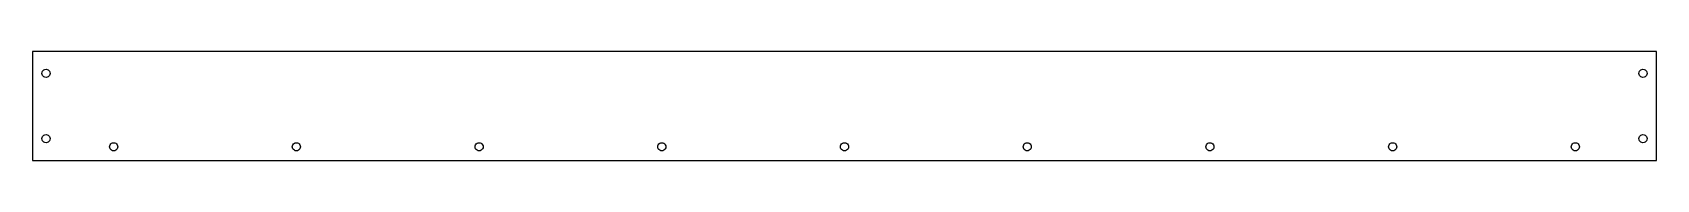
# Model space of a CAD drawing. Extents: x -157 to 443, y 140 to 180.
import ezdxf

# ---------------------------------------------------------------- set-up
doc = ezdxf.new("R2010")
doc.units = 0
doc.layers.add('Layer_1', color=7, linetype='CONTINUOUS')

msp = doc.modelspace()

# ---------------------------------------------------------------- linework, layer by layer
at = {"layer": 'Layer_1', "color": 7}
for p, q in [((-157.321427, 180.27307), (-157.321427, 140.247163)), ((443.074998, 180.27307), (-157.321427, 180.27307)), ((443.074998, 140.247163), (443.074998, 180.27307)), ((-157.321427, 140.247163), (443.074998, 140.247163))]:
    msp.add_line(p, q, dxfattribs=at)
for points, knots in [([(-153.81916, 172.268866), (-153.77788, 172.004094), (-153.696545, 171.482407), (-153.09859, 170.908076), (-152.31859, 170.695276), (-151.530402, 170.908076), (-150.956528, 171.482407), (-150.743567, 172.268866), (-150.956528, 173.055325), (-151.530402, 173.629656), (-152.31859, 173.842456), (-153.09859, 173.629656), (-153.696545, 173.055325), (-153.77788, 172.533638), (-153.81916, 172.268866)], [0, 0, 0, 0, 0.785315, 1.547328, 2.332634, 3.11794, 3.879953, 4.665269, 5.450584, 6.212597, 6.997903, 7.783209, 8.545222, 9.330537, 9.330537, 9.330537, 9.330537]), ([(436.570788, 172.268866), (436.612067, 172.004094), (436.693399, 171.482408), (437.291353, 170.908072), (438.071359, 170.695277), (438.859553, 170.908072), (439.433427, 171.482408), (439.646379, 172.268866), (439.433427, 173.055324), (438.859553, 173.62966), (438.071359, 173.842455), (437.291353, 173.62966), (436.693399, 173.055324), (436.612067, 172.533638), (436.570788, 172.268866)], [0, 0, 0, 0, 0.785314, 1.547324, 2.332638, 3.117953, 3.879963, 4.665277, 5.450591, 6.212601, 6.997915, 7.78323, 8.54524, 9.330554, 9.330554, 9.330554, 9.330554]), ([(-153.81916, 148.253322), (-153.77788, 147.98855), (-153.696545, 147.466863), (-153.09859, 146.892531), (-152.31859, 146.679731), (-151.530402, 146.892531), (-150.956528, 147.466863), (-150.743567, 148.253322), (-150.956528, 149.039781), (-151.530402, 149.614112), (-152.31859, 149.826912), (-153.09859, 149.614112), (-153.696545, 149.039781), (-153.77788, 148.518093), (-153.81916, 148.253322)], [0, 0, 0, 0, 0.785315, 1.547328, 2.332634, 3.11794, 3.879953, 4.665269, 5.450584, 6.212597, 6.997903, 7.783209, 8.545222, 9.330537, 9.330537, 9.330537, 9.330537]), ([(-128.802968, 145.251379), (-128.761688, 144.986607), (-128.680353, 144.46492), (-128.082398, 143.890588), (-127.302398, 143.677788), (-126.51421, 143.890588), (-125.940336, 144.46492), (-125.727375, 145.251379), (-125.940336, 146.037838), (-126.51421, 146.612169), (-127.302398, 146.824969), (-128.082398, 146.612169), (-128.680353, 146.037838), (-128.761688, 145.51615), (-128.802968, 145.251379)], [0, 0, 0, 0, 0.785315, 1.547328, 2.332634, 3.11794, 3.879953, 4.665269, 5.450584, 6.212597, 6.997903, 7.783209, 8.545222, 9.330537, 9.330537, 9.330537, 9.330537]), ([(-61.25925, 145.251379), (-61.21797, 144.986607), (-61.136635, 144.46492), (-60.53868, 143.890588), (-59.75868, 143.677788), (-58.970491, 143.890588), (-58.396617, 144.46492), (-58.183657, 145.251379), (-58.396617, 146.037838), (-58.970491, 146.612169), (-59.75868, 146.824969), (-60.53868, 146.612169), (-61.136635, 146.037838), (-61.21797, 145.51615), (-61.25925, 145.251379)], [0, 0, 0, 0, 0.785315, 1.547328, 2.332634, 3.11794, 3.879953, 4.665269, 5.450584, 6.212597, 6.997903, 7.783209, 8.545222, 9.330537, 9.330537, 9.330537, 9.330537]), ([(6.286423, 145.251379), (6.327701, 144.986607), (6.409033, 144.464921), (7.006987, 143.890584), (7.786993, 143.67779), (8.575188, 143.890584), (9.149061, 144.464921), (9.362013, 145.251379), (9.149061, 146.037836), (8.575188, 146.612173), (7.786993, 146.824968), (7.006987, 146.612173), (6.409033, 146.037836), (6.327701, 145.51615), (6.286423, 145.251379)], [0, 0, 0, 0, 0.785314, 1.547324, 2.332638, 3.117953, 3.879963, 4.665277, 5.450591, 6.212601, 6.997915, 7.78323, 8.54524, 9.330554, 9.330554, 9.330554, 9.330554]), ([(73.830141, 145.251379), (73.87142, 144.986607), (73.952752, 144.464921), (74.550706, 143.890584), (75.330711, 143.67779), (76.118906, 143.890584), (76.69278, 144.464921), (76.905732, 145.251379), (76.69278, 146.037836), (76.118906, 146.612173), (75.330711, 146.824968), (74.550706, 146.612173), (73.952752, 146.037836), (73.87142, 145.51615), (73.830141, 145.251379)], [0, 0, 0, 0, 0.785314, 1.547324, 2.332638, 3.117953, 3.879963, 4.665277, 5.450591, 6.212601, 6.997915, 7.78323, 8.54524, 9.330554, 9.330554, 9.330554, 9.330554]), ([(141.375814, 145.251379), (141.417092, 144.986607), (141.498425, 144.464921), (142.096378, 143.890584), (142.876384, 143.67779), (143.664579, 143.890584), (144.238452, 144.464921), (144.451405, 145.251379), (144.238452, 146.037836), (143.664579, 146.612173), (142.876384, 146.824968), (142.096378, 146.612173), (141.498425, 146.037836), (141.417092, 145.51615), (141.375814, 145.251379)], [0, 0, 0, 0, 0.785314, 1.547324, 2.332638, 3.117953, 3.879963, 4.665277, 5.450591, 6.212601, 6.997915, 7.78323, 8.54524, 9.330554, 9.330554, 9.330554, 9.330554]), ([(208.921487, 145.251379), (208.962765, 144.986607), (209.044097, 144.464921), (209.642051, 143.890584), (210.422057, 143.67779), (211.210252, 143.890584), (211.784125, 144.464921), (211.997077, 145.251379), (211.784125, 146.037836), (211.210252, 146.612173), (210.422057, 146.824968), (209.642051, 146.612173), (209.044097, 146.037836), (208.962765, 145.51615), (208.921487, 145.251379)], [0, 0, 0, 0, 0.785314, 1.547324, 2.332638, 3.117953, 3.879963, 4.665277, 5.450591, 6.212601, 6.997915, 7.78323, 8.54524, 9.330554, 9.330554, 9.330554, 9.330554]), ([(276.465205, 145.251379), (276.506484, 144.986607), (276.587816, 144.464921), (277.18577, 143.890584), (277.965775, 143.67779), (278.75397, 143.890584), (279.327844, 144.464921), (279.540796, 145.251379), (279.327844, 146.037836), (278.75397, 146.612173), (277.965775, 146.824968), (277.18577, 146.612173), (276.587816, 146.037836), (276.506484, 145.51615), (276.465205, 145.251379)], [0, 0, 0, 0, 0.785314, 1.547324, 2.332638, 3.117953, 3.879963, 4.665277, 5.450591, 6.212601, 6.997915, 7.78323, 8.54524, 9.330554, 9.330554, 9.330554, 9.330554]), ([(344.010878, 145.251379), (344.052156, 144.986607), (344.133489, 144.464921), (344.731442, 143.890584), (345.511448, 143.67779), (346.299643, 143.890584), (346.873516, 144.464921), (347.086469, 145.251379), (346.873516, 146.037836), (346.299643, 146.612173), (345.511448, 146.824968), (344.731442, 146.612173), (344.133489, 146.037836), (344.052156, 145.51615), (344.010878, 145.251379)], [0, 0, 0, 0, 0.785314, 1.547324, 2.332638, 3.117953, 3.879963, 4.665277, 5.450591, 6.212601, 6.997915, 7.78323, 8.54524, 9.330554, 9.330554, 9.330554, 9.330554]), ([(411.554596, 145.251379), (411.595875, 144.986607), (411.677207, 144.464921), (412.275161, 143.890584), (413.055167, 143.67779), (413.843361, 143.890584), (414.417235, 144.464921), (414.630187, 145.251379), (414.417235, 146.037836), (413.843361, 146.612173), (413.055167, 146.824968), (412.275161, 146.612173), (411.677207, 146.037836), (411.595875, 145.51615), (411.554596, 145.251379)], [0, 0, 0, 0, 0.785314, 1.547324, 2.332638, 3.117953, 3.879963, 4.665277, 5.450591, 6.212601, 6.997915, 7.78323, 8.54524, 9.330554, 9.330554, 9.330554, 9.330554]), ([(436.570788, 148.253322), (436.612067, 147.98855), (436.693399, 147.466864), (437.291353, 146.892528), (438.071359, 146.679733), (438.859553, 146.892528), (439.433427, 147.466864), (439.646379, 148.253322), (439.433427, 149.039779), (438.859553, 149.614116), (438.071359, 149.826911), (437.291353, 149.614116), (436.693399, 149.039779), (436.612067, 148.518093), (436.570788, 148.253322)], [0, 0, 0, 0, 0.785314, 1.547324, 2.332638, 3.117953, 3.879963, 4.665277, 5.450591, 6.212601, 6.997915, 7.78323, 8.54524, 9.330554, 9.330554, 9.330554, 9.330554])]:
    msp.add_open_spline(points, degree=3, knots=knots, dxfattribs=at)

doc.saveas('drawing.dxf')
